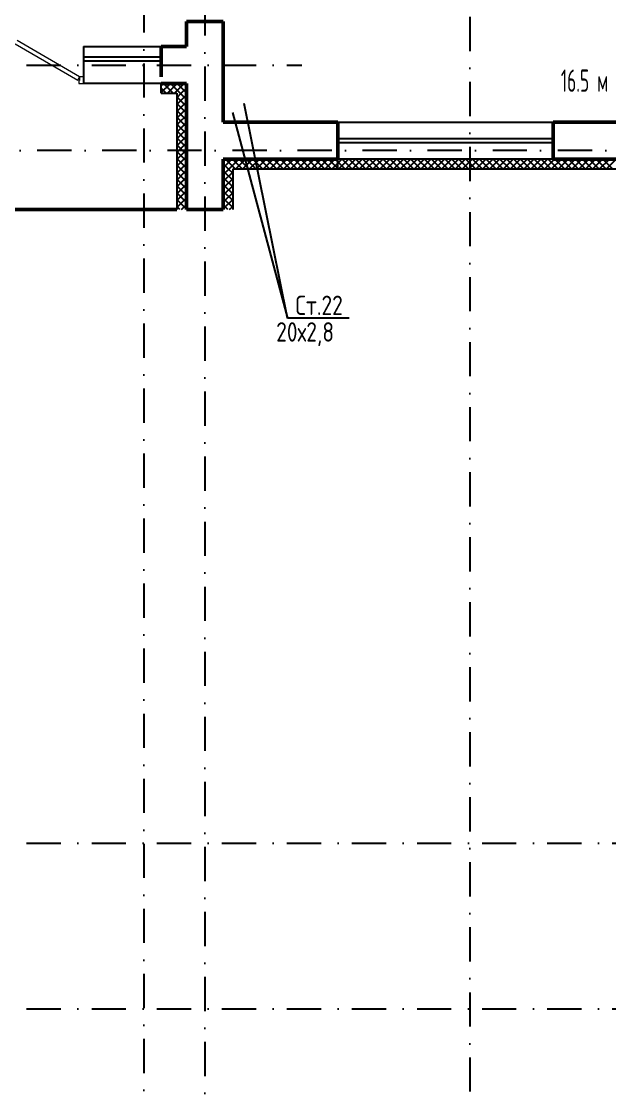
# Model space of a CAD drawing. Extents: x -1560602 to 321118, y -2308202 to -430103.
# Drawn here: x -1504786 to -1498726, y -2291777 to -2280744 of the extents above; entities that cross this region are included whole.
import ezdxf
from ezdxf.enums import TextEntityAlignment as Align

# ---------------------------------------------------------------- set-up
doc = ezdxf.new("R2010")
doc.units = 0
doc.header["$MEASUREMENT"] = 0
doc.linetypes.add('Dot & Dashed', pattern=[670.277762, 352.777767, -176.388884, 0, -141.111112])
doc.linetypes.add('Штрихпунктирная', pattern=[0.670278, 0.352778, -0.176389, 0, -0.141111])
doc.layers.get('0').update_dxf_attribs({"color": 255, "linetype": 'CONTINUOUS'})
doc.layers.add('Двери', color=4, linetype='CONTINUOUS', lineweight=15)
doc.layers.add('стены', color=5, linetype='CONTINUOUS', lineweight=50)
for name, color, linetype in [('Оси', 253, 'Dot & Dashed'), ('отделка', 240, 'CONTINUOUS'), ('Текст', 7, 'CONTINUOUS'), ('Утеплитель', 6, 'CONTINUOUS')]:
    doc.layers.add(name, color=color, linetype=linetype)
doc.styles.get("Standard").update_dxf_attribs({"font": 'spds.shx', "width": 0.7, "height": 250})

msp = doc.modelspace()

# ---------------------------------------------------------------- linework, layer by layer
at = {"color": 0}
for p, q in [((-1502042.7, -2283804.3, 0), (-1502489.9, -2281591.6, 0)), ((-1502611.3, -2281683.9, 0), (-1502042.7, -2283804.3, 0)), ((-1501408.7, -2283804.3, 0), (-1502042.7, -2283804.3, 0))]:
    msp.add_line(p, q, dxfattribs=at)
at = {"layer": 'Двери', "color": 0, "linetype": 'Continuous'}
for p, q in [((-1504850.9, -2280976), (-1504205.7, -2281348.5)), ((-1504185.7, -2281313.9), (-1504830.9, -2280941.4)), ((-1504205.7, -2281348.5), (-1504185.7, -2281313.9)), ((-1504145.7, -2281313.9), (-1504185.7, -2281313.9)), ((-1504185.7, -2281313.9), (-1504185.7, -2281353.9)), ((-1504185.7, -2281353.9), (-1504195.7, -2281353.9)), ((-1504195.7, -2281353.9), (-1504195.7, -2281383.9)), ((-1504195.7, -2281383.9), (-1504145.7, -2281383.9))]:
    msp.add_line(p, q, dxfattribs=at)
at = {"layer": 'Оси', "color": 0, "linetype": 'Штрихпунктирная', "lineweight": -3, "ltscale": 1000}
for p, q in [((-1500165.7, -2238463.9), (-1500165.7, -2295548.9)), ((-1503525.7, -2240283.9), (-1503525.7, -2295575.6)), ((-1502895.7, -2272493.6), (-1502895.7, -2295560.8)), ((-1556351.1, -2281193.9), (-1501895.7, -2281193.9)), ((-1496895.7, -2282073.9), (-1556350.9, -2282073.9)), ((-1556351.1, -2289213.9), (-1478850.7, -2289213.9)), ((-1556351.1, -2290923.9), (-1478850.7, -2290923.9))]:
    msp.add_line(p, q, dxfattribs=at)
at = {"layer": 'отделка', "color": 0, "ltscale": 100}
for p, q in [((-1504145.7, -2281003.9), (-1504145.7, -2281383.9)), ((-1504145.7, -2281003.9), (-1503345.7, -2281003.9)), ((-1504145.7, -2281108.9), (-1503345.7, -2281108.9)), ((-1504145.7, -2281148.9), (-1503345.7, -2281148.9)), ((-1503345.7, -2281383.9), (-1504145.7, -2281383.9)), ((-1501525.7, -2281783.9), (-1499305.7, -2281783.9)), ((-1501525.7, -2281950.7), (-1499305.7, -2281950.7)), ((-1501525.7, -2281990.7), (-1499305.7, -2281990.7)), ((-1499305.7, -2282163.9), (-1501525.7, -2282163.9))]:
    msp.add_line(p, q, dxfattribs=at)
at = {"layer": 'стены', "color": 0, "ltscale": 100}
for p, q in [((-1503085.7, -2281003.9), (-1503085.7, -2280743.9)), ((-1503085.7, -2280743.9), (-1502705.7, -2280743.9)), ((-1502705.7, -2280743.9), (-1502705.7, -2280873.9))]:
    msp.add_line(p, q, dxfattribs=at)
at = {"layer": 'стены', "color": 0, "linetype": 'Continuous'}
for p, q in [((-1502705.7, -2280873.9), (-1502705.7, -2281383.9)), ((-1503345.7, -2281313.9), (-1503345.7, -2281003.9)), ((-1503085.7, -2281003.9), (-1503345.7, -2281003.9)), ((-1503345.7, -2281383.9), (-1503085.7, -2281383.9)), ((-1503085.7, -2281383.9), (-1503085.7, -2281783.9)), ((-1502705.7, -2281783.9), (-1502705.7, -2281383.9)), ((-1503085.7, -2281783.9), (-1503085.7, -2282683.9)), ((-1501525.7, -2281783.9), (-1502705.7, -2281783.9)), ((-1501525.7, -2282093.9), (-1501525.7, -2281783.9)), ((-1499305.7, -2282093.9), (-1499305.7, -2281783.9)), ((-1498125.7, -2281783.9), (-1499305.7, -2281783.9)), ((-1501525.7, -2282163.9), (-1501525.7, -2282093.9)), ((-1499305.7, -2282163.9), (-1499305.7, -2282093.9)), ((-1499305.7, -2282163.9), (-1499305.7, -2282093.9)), ((-1502705.7, -2282163.9), (-1502705.7, -2282683.9)), ((-1502705.7, -2282163.9), (-1501525.7, -2282163.9)), ((-1499305.7, -2282163.9), (-1498125.7, -2282163.9)), ((-1503185.7, -2282683.9), (-1508995.7, -2282683.9)), ((-1503085.7, -2282683.9), (-1502705.7, -2282683.9))]:
    msp.add_line(p, q, dxfattribs=at)
at = {"layer": 'Утеплитель', "color": 0, "linetype": 'Continuous'}
for p, q in [((-1503345.7, -2281483.9), (-1503345.7, -2281383.9)), ((-1503345.7, -2281407.7), (-1503322, -2281383.9)), ((-1503345.7, -2281478.4), (-1503251.3, -2281383.9)), ((-1503292.7, -2281483.9), (-1503345.7, -2281430.8)), ((-1503222, -2281483.9), (-1503322, -2281383.9)), ((-1503280.6, -2281483.9), (-1503185.7, -2281389.1)), ((-1503185.7, -2281449.4), (-1503251.3, -2281383.9)), ((-1503185.7, -2281389.1), (-1503180.6, -2281383.9)), ((-1503185.7, -2281459.8), (-1503109.8, -2281383.9)), ((-1503139.4, -2281425), (-1503180.6, -2281383.9)), ((-1503085.7, -2281478.7), (-1503139.4, -2281425)), ((-1503139.1, -2281483.9), (-1503085.7, -2281430.5)), ((-1503108.3, -2281385.5), (-1503109.8, -2281383.9)), ((-1503085.7, -2281408), (-1503108.3, -2281385.5)), ((-1503345.7, -2281483.9), (-1503185.7, -2281483.9)), ((-1503209.8, -2281483.9), (-1503185.7, -2281459.8)), ((-1503170.6, -2281464.6), (-1503185.7, -2281449.4)), ((-1503185.7, -2281483.9), (-1503185.7, -2281783.9)), ((-1503185.7, -2281530.5), (-1503139.1, -2281483.9)), ((-1503185.7, -2281601.2), (-1503085.7, -2281501.2)), ((-1503085.7, -2281620.1), (-1503185.7, -2281520.1)), ((-1503151.3, -2281483.9), (-1503170.6, -2281464.6)), ((-1503085.7, -2281549.4), (-1503151.3, -2281483.9)), ((-1503185.7, -2281671.9), (-1503085.7, -2281571.9)), ((-1503085.7, -2281690.8), (-1503185.7, -2281590.8)), ((-1503185.7, -2281742.6), (-1503085.7, -2281642.6)), ((-1503085.7, -2281761.6), (-1503185.7, -2281661.6)), ((-1503134.1, -2281783.9), (-1503185.7, -2281732.3)), ((-1503156.3, -2281783.9), (-1503085.7, -2281713.4)), ((-1503185.7, -2281783.9), (-1503185.7, -2282683.9)), ((-1503185.7, -2281813.4), (-1503169.6, -2281797.2)), ((-1503085.7, -2281903), (-1503185.7, -2281803)), ((-1503185.7, -2281884.1), (-1503130.9, -2281829.3)), ((-1503185.7, -2281954.8), (-1503092.2, -2281861.3)), ((-1503085.7, -2281973.7), (-1503185.7, -2281873.7)), ((-1503169.6, -2281797.2), (-1503156.3, -2281783.9)), ((-1503085.7, -2281832.3), (-1503134.1, -2281783.9)), ((-1503130.9, -2281829.3), (-1503085.7, -2281784.1)), ((-1503092.2, -2281861.3), (-1503085.7, -2281854.8)), ((-1503185.7, -2282025.5), (-1503085.7, -2281925.5)), ((-1503085.7, -2282044.4), (-1503185.7, -2281944.4)), ((-1503185.7, -2282096.2), (-1503085.7, -2281996.2)), ((-1503085.7, -2282115.1), (-1503185.7, -2282015.1)), ((-1503185.7, -2282166.9), (-1503085.7, -2282066.9)), ((-1503085.7, -2282185.8), (-1503185.7, -2282085.8)), ((-1503185.7, -2282237.6), (-1503085.7, -2282137.6)), ((-1503085.7, -2282256.5), (-1503185.7, -2282156.5)), ((-1503185.7, -2282308.3), (-1503085.7, -2282208.3)), ((-1502705.7, -2282181.9), (-1502705.3, -2282181.5)), ((-1502654.1, -2282263.9), (-1502705.7, -2282212.3)), ((-1502705.7, -2282252.6), (-1502666.6, -2282213.5)), ((-1502705.3, -2282181.5), (-1502687.8, -2282163.9)), ((-1502605.7, -2282241.6), (-1502683.4, -2282163.9)), ((-1502666.6, -2282213.5), (-1502617.1, -2282163.9)), ((-1502605.7, -2282170.8), (-1502612.7, -2282163.9)), ((-1502605.7, -2282223.3), (-1502546.3, -2282163.9)), ((-1502512.7, -2282263.9), (-1502605.7, -2282170.8)), ((-1502575.6, -2282263.9), (-1502475.6, -2282163.9)), ((-1502442, -2282263.9), (-1502542, -2282163.9)), ((-1502504.9, -2282263.9), (-1502404.9, -2282163.9)), ((-1502371.3, -2282263.9), (-1502471.3, -2282163.9)), ((-1502434.2, -2282263.9), (-1502334.2, -2282163.9)), ((-1502300.6, -2282263.9), (-1502400.6, -2282163.9)), ((-1502363.5, -2282263.9), (-1502263.5, -2282163.9)), ((-1502229.8, -2282263.9), (-1502329.8, -2282163.9)), ((-1502292.8, -2282263.9), (-1502192.8, -2282163.9)), ((-1502159.1, -2282263.9), (-1502259.1, -2282163.9)), ((-1502222.1, -2282263.9), (-1502122.1, -2282163.9)), ((-1502088.4, -2282263.9), (-1502188.4, -2282163.9)), ((-1502151.4, -2282263.9), (-1502051.4, -2282163.9)), ((-1502017.7, -2282263.9), (-1502117.7, -2282163.9)), ((-1502080.7, -2282263.9), (-1501980.7, -2282163.9)), ((-1501947, -2282263.9), (-1502047, -2282163.9)), ((-1502009.9, -2282263.9), (-1501909.9, -2282163.9)), ((-1501876.3, -2282263.9), (-1501976.3, -2282163.9)), ((-1501939.2, -2282263.9), (-1501839.2, -2282163.9)), ((-1501805.6, -2282263.9), (-1501905.6, -2282163.9)), ((-1501868.5, -2282263.9), (-1501768.5, -2282163.9)), ((-1501734.9, -2282263.9), (-1501834.9, -2282163.9)), ((-1501797.8, -2282263.9), (-1501697.8, -2282163.9)), ((-1501664.2, -2282263.9), (-1501764.2, -2282163.9)), ((-1501727.1, -2282263.9), (-1501627.1, -2282163.9)), ((-1501593.4, -2282263.9), (-1501693.4, -2282163.9)), ((-1501656.4, -2282263.9), (-1501556.4, -2282163.9)), ((-1501525.7, -2282260.9), (-1501622.7, -2282163.9)), ((-1501585.7, -2282263.9), (-1501525.7, -2282204)), ((-1501525.7, -2282190.2), (-1501552, -2282163.9)), ((-1501525.7, -2282263.9), (-1501525.7, -2282163.9)), ((-1501525.7, -2282263.9), (-1501525.7, -2282163.9)), ((-1501525.7, -2282204), (-1501485.7, -2282163.9)), ((-1501452, -2282263.9), (-1501525.7, -2282190.2)), ((-1501515, -2282263.9), (-1501415, -2282163.9)), ((-1501381.3, -2282263.9), (-1501481.3, -2282163.9)), ((-1501444.3, -2282263.9), (-1501344.3, -2282163.9)), ((-1501310.6, -2282263.9), (-1501410.6, -2282163.9)), ((-1501373.5, -2282263.9), (-1501273.5, -2282163.9)), ((-1501239.9, -2282263.9), (-1501339.9, -2282163.9)), ((-1501302.8, -2282263.9), (-1501202.8, -2282163.9)), ((-1501169.2, -2282263.9), (-1501269.2, -2282163.9)), ((-1501232.1, -2282263.9), (-1501132.1, -2282163.9)), ((-1501098.5, -2282263.9), (-1501198.5, -2282163.9)), ((-1501161.4, -2282263.9), (-1501061.4, -2282163.9)), ((-1501027.8, -2282263.9), (-1501127.8, -2282163.9)), ((-1501090.7, -2282263.9), (-1500990.7, -2282163.9)), ((-1500957.1, -2282263.9), (-1501057.1, -2282163.9)), ((-1501020, -2282263.9), (-1500920, -2282163.9)), ((-1500886.3, -2282263.9), (-1500986.3, -2282163.9)), ((-1500949.3, -2282263.9), (-1500849.3, -2282163.9)), ((-1500815.6, -2282263.9), (-1500915.6, -2282163.9)), ((-1500878.6, -2282263.9), (-1500778.6, -2282163.9)), ((-1500744.9, -2282263.9), (-1500844.9, -2282163.9)), ((-1500807.9, -2282263.9), (-1500707.9, -2282163.9)), ((-1500674.2, -2282263.9), (-1500774.2, -2282163.9)), ((-1500737.2, -2282263.9), (-1500637.2, -2282163.9)), ((-1500603.5, -2282263.9), (-1500703.5, -2282163.9)), ((-1500666.4, -2282263.9), (-1500566.4, -2282163.9)), ((-1500532.8, -2282263.9), (-1500632.8, -2282163.9)), ((-1500595.7, -2282263.9), (-1500495.7, -2282163.9)), ((-1500462.1, -2282263.9), (-1500562.1, -2282163.9)), ((-1500525, -2282263.9), (-1500425, -2282163.9)), ((-1500391.4, -2282263.9), (-1500491.4, -2282163.9)), ((-1500454.3, -2282263.9), (-1500354.3, -2282163.9)), ((-1500320.7, -2282263.9), (-1500420.7, -2282163.9)), ((-1500383.6, -2282263.9), (-1500283.6, -2282163.9)), ((-1500249.9, -2282263.9), (-1500349.9, -2282163.9)), ((-1500312.9, -2282263.9), (-1500212.9, -2282163.9)), ((-1500179.2, -2282263.9), (-1500279.2, -2282163.9)), ((-1500242.2, -2282263.9), (-1500142.2, -2282163.9)), ((-1500108.5, -2282263.9), (-1500208.5, -2282163.9)), ((-1500171.5, -2282263.9), (-1500071.5, -2282163.9)), ((-1500037.8, -2282263.9), (-1500137.8, -2282163.9)), ((-1500100.8, -2282263.9), (-1500000.8, -2282163.9)), ((-1499967.1, -2282263.9), (-1500067.1, -2282163.9)), ((-1500030, -2282263.9), (-1499930, -2282163.9)), ((-1499896.4, -2282263.9), (-1499996.4, -2282163.9)), ((-1499959.3, -2282263.9), (-1499859.3, -2282163.9)), ((-1499825.7, -2282263.9), (-1499925.7, -2282163.9)), ((-1499888.6, -2282263.9), (-1499788.6, -2282163.9)), ((-1499755, -2282263.9), (-1499855, -2282163.9)), ((-1499817.9, -2282263.9), (-1499717.9, -2282163.9)), ((-1499684.3, -2282263.9), (-1499784.3, -2282163.9)), ((-1499747.2, -2282263.9), (-1499647.2, -2282163.9)), ((-1499613.5, -2282263.9), (-1499713.5, -2282163.9)), ((-1499676.5, -2282263.9), (-1499576.5, -2282163.9)), ((-1499542.8, -2282263.9), (-1499642.8, -2282163.9)), ((-1499605.8, -2282263.9), (-1499505.8, -2282163.9)), ((-1499472.1, -2282263.9), (-1499572.1, -2282163.9)), ((-1499535.1, -2282263.9), (-1499435.1, -2282163.9)), ((-1499401.4, -2282263.9), (-1499501.4, -2282163.9)), ((-1499464.4, -2282263.9), (-1499364.4, -2282163.9)), ((-1499330.7, -2282263.9), (-1499430.7, -2282163.9)), ((-1499393.7, -2282263.9), (-1499293.7, -2282163.9)), ((-1499260, -2282263.9), (-1499360, -2282163.9)), ((-1499322.9, -2282263.9), (-1499222.9, -2282163.9)), ((-1499189.3, -2282263.9), (-1499289.3, -2282163.9)), ((-1499252.2, -2282263.9), (-1499152.2, -2282163.9)), ((-1499118.6, -2282263.9), (-1499218.6, -2282163.9)), ((-1499181.5, -2282263.9), (-1499081.5, -2282163.9)), ((-1499047.9, -2282263.9), (-1499147.9, -2282163.9)), ((-1499110.8, -2282263.9), (-1499010.8, -2282163.9)), ((-1498977.2, -2282263.9), (-1499077.2, -2282163.9)), ((-1499040.1, -2282263.9), (-1498940.1, -2282163.9)), ((-1498906.4, -2282263.9), (-1499006.4, -2282163.9)), ((-1498969.4, -2282263.9), (-1498869.4, -2282163.9)), ((-1498835.7, -2282263.9), (-1498935.7, -2282163.9)), ((-1498898.7, -2282263.9), (-1498798.7, -2282163.9)), ((-1498765, -2282263.9), (-1498865, -2282163.9)), ((-1498828, -2282263.9), (-1498728, -2282163.9)), ((-1498694.3, -2282263.9), (-1498794.3, -2282163.9)), ((-1498757.3, -2282263.9), (-1498657.3, -2282163.9)), ((-1503085.7, -2282327.2), (-1503185.7, -2282227.2)), ((-1503185.7, -2282379), (-1503085.7, -2282279)), ((-1503085.7, -2282398), (-1503185.7, -2282298)), ((-1502705.7, -2282323.3), (-1502646.3, -2282263.9)), ((-1502605.7, -2282383), (-1502705.7, -2282283)), ((-1502705.7, -2282394), (-1502605.7, -2282294)), ((-1502605.7, -2282312.3), (-1502654.1, -2282263.9)), ((-1502646.3, -2282263.9), (-1502628, -2282245.5)), ((-1502628, -2282245.5), (-1502605.7, -2282223.3)), ((-1502583.4, -2282263.9), (-1502605.7, -2282241.6)), ((-1502605.7, -2282683.9), (-1502605.7, -2282263.9)), ((-1502605.7, -2282263.9), (-1501525.7, -2282263.9)), ((-1501522.7, -2282263.9), (-1501525.7, -2282260.9)), ((-1501525.7, -2282263.9), (-1498225.7, -2282263.9)), ((-1503185.7, -2282449.7), (-1503085.7, -2282349.7)), ((-1503085.7, -2282468.7), (-1503185.7, -2282368.7)), ((-1503185.7, -2282520.5), (-1503085.7, -2282420.5)), ((-1502605.7, -2282453.7), (-1502705.7, -2282353.7)), ((-1502705.7, -2282464.7), (-1502605.7, -2282364.7)), ((-1502605.7, -2282524.4), (-1502705.7, -2282424.4)), ((-1502705.7, -2282535.4), (-1502605.7, -2282435.4)), ((-1503085.7, -2282539.4), (-1503185.7, -2282439.4)), ((-1503185.7, -2282591.2), (-1503085.7, -2282491.2)), ((-1503085.7, -2282610.1), (-1503185.7, -2282510.1)), ((-1502605.7, -2282595.1), (-1502705.7, -2282495.1)), ((-1502705.7, -2282606.1), (-1502605.7, -2282506.1)), ((-1503185.7, -2282661.9), (-1503085.7, -2282561.9)), ((-1503085.7, -2282680.8), (-1503185.7, -2282580.8)), ((-1503153.3, -2282683.9), (-1503185.7, -2282651.5)), ((-1503137.1, -2282683.9), (-1503085.7, -2282632.6)), ((-1502605.7, -2282665.8), (-1502705.7, -2282565.8)), ((-1502705.7, -2282676.9), (-1502605.7, -2282576.9)), ((-1502658.4, -2282683.9), (-1502705.7, -2282636.5)), ((-1502642.1, -2282683.9), (-1502605.7, -2282647.6))]:
    msp.add_line(p, q, dxfattribs=at)

# ---------------------------------------------------------------- texts
at = {"color": 0}
msp.add_text('Ст.22', height=200, dxfattribs=at).set_placement((-1501718.3, -2283670.5, 0), align=Align.MIDDLE_CENTER)
msp.add_text('20х2,8', height=200, dxfattribs=at).set_placement((-1502160.9, -2284045))
at = {"layer": 'Текст', "color": 0, "linetype": 'Continuous', "width": 0.7}
msp.add_text('16.5 м', height=230, dxfattribs=at).set_placement((-1499227.9, -2281469.7))

doc.saveas('drawing.dxf')
